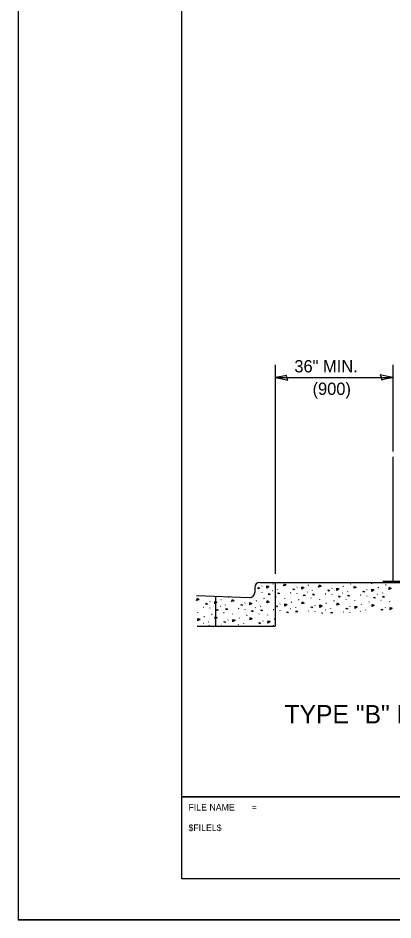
# Model space of a CAD drawing. Extents: x 98660 to 99340, y 99988 to 100428.
# Drawn here: x 98659.7 to 98751.3, y 99987.5 to 100207.5 of the extents above; entities that cross this region are included whole.
import ezdxf

# ---------------------------------------------------------------- set-up
doc = ezdxf.new("R2010")
doc.units = 0
for name, color, linetype in [('Design_PR_Roadway Dimensions', 7, 'Continuous'), ('Design_PR_Roadway Notes', 7, 'Continuous'), ('Level 43', 7, 'Continuous'), ('Level 53', 7, 'Continuous'), ('ROW_PR_Notes', 7, 'Continuous'), ('Sheets_50 Reference Boundary', 7, 'Continuous'), ('Sheets_General Details', 7, 'Continuous'), ('Sheets_Printer Plotting Border', 7, 'Continuous')]:
    doc.layers.add(name, color=color, linetype=linetype)

msp = doc.modelspace()

# ---------------------------------------------------------------- linework, layer by layer
at = {"layer": 'Level 43'}
for p, q in [((98722.51, 100122.97), (98722.51, 100071.97)), ((98751.26, 100122.97), (98751.26, 100101.81)), ((98722.51, 100119.84), (98751.26, 100119.84))]:
    msp.add_line(p, q, dxfattribs=at)
for points in [[(98725.63, 100119.19), (98725.38, 100119.79), (98725.28, 100120.37), (98724.07, 100120.12), (98722.51, 100119.84), (98724.18, 100119.54)], [(98748.13, 100120.5), (98748.39, 100119.9), (98748.48, 100119.32), (98749.69, 100119.57), (98751.26, 100119.84), (98749.59, 100120.15)]]:
    msp.add_lwpolyline(points, close=True, dxfattribs=at)
at = {"layer": 'Level 53'}
for p, q in [((98722.05, 100069.47), (98721.94, 100069.43)), ((98732.46, 100069.77), (98732.36, 100069.73)), ((98737.51, 100069.83), (98737.52, 100069.85)), ((98741.01, 100069.49), (98740.91, 100069.45)), ((98746.06, 100069.54), (98746.08, 100069.62)), ((98749.56, 100069.2), (98749.46, 100069.16)), ((98717.74, 100067.61), (98717.63, 100067.57)), ((98719.26, 100068.96), (98719.32, 100069.04)), ((98719.3, 100067.41), (98719.31, 100067.49)), ((98721.85, 100067.85), (98721.75, 100067.81)), ((98723.09, 100068.12), (98723.1, 100068.2)), ((98726.29, 100067.32), (98726.19, 100067.28)), ((98727.81, 100068.67), (98727.87, 100068.75)), ((98727.85, 100067.13), (98727.87, 100067.21)), ((98730.4, 100067.56), (98730.3, 100067.52)), ((98730.6, 100069.18), (98730.5, 100069.14)), ((98731.64, 100067.84), (98731.65, 100067.91)), ((98734.84, 100067.03), (98734.74, 100067)), ((98736.36, 100068.39), (98736.42, 100068.46)), ((98738.95, 100067.27), (98738.85, 100067.23)), ((98739.15, 100068.9), (98739.05, 100068.86)), ((98740.19, 100067.55), (98740.2, 100067.63)), ((98744.91, 100068.1), (98744.97, 100068.18)), ((98747.7, 100068.61), (98747.6, 100068.57)), ((98748.74, 100067.26), (98748.76, 100067.34)), ((98706.57, 100065.11), (98706.64, 100065.19)), ((98709.36, 100065.62), (98709.26, 100065.59)), ((98711.22, 100066.22), (98711.12, 100066.18)), ((98715.12, 100064.83), (98715.19, 100064.91)), ((98717.91, 100065.34), (98717.81, 100065.3)), ((98719.78, 100065.93), (98719.68, 100065.89)), ((98722.72, 100066.33), (98722.62, 100066.29)), ((98724.83, 100065.98), (98724.84, 100066.06)), ((98726.46, 100065.05), (98726.36, 100065.01)), ((98728.33, 100065.64), (98728.23, 100065.6)), ((98731.27, 100066.04), (98731.17, 100066.01)), ((98733.38, 100065.69), (98733.39, 100065.77)), ((98736.4, 100066.84), (98736.42, 100066.92)), ((98736.88, 100065.36), (98736.78, 100065.32)), ((98739.83, 100065.75), (98739.72, 100065.72)), ((98741.93, 100065.41), (98741.95, 100065.48)), ((98743.39, 100066.75), (98743.29, 100066.71)), ((98744.95, 100066.55), (98744.97, 100066.63)), ((98745.43, 100065.07), (98745.33, 100065.03)), ((98747.51, 100066.98), (98747.4, 100066.94)), ((98748.38, 100065.47), (98748.27, 100065.43)), ((98750.48, 100065.12), (98750.5, 100065.2)), ((98705.05, 100063.76), (98704.95, 100063.73)), ((98706.62, 100063.57), (98706.63, 100063.65)), ((98709.17, 100064), (98709.06, 100063.96)), ((98710.4, 100064.28), (98710.42, 100064.36)), ((98713.61, 100063.48), (98713.5, 100063.44)), ((98715.17, 100063.28), (98715.18, 100063.36)), ((98717.72, 100063.71), (98717.61, 100063.67)), ((98718.95, 100063.99), (98718.97, 100064.07)), ((98722.16, 100063.19), (98722.05, 100063.15)), ((98723.68, 100064.54), (98723.74, 100064.62)), ((98723.72, 100062.99), (98723.73, 100063.07)), ((98726.27, 100063.43), (98726.17, 100063.39)), ((98727.51, 100063.7), (98727.52, 100063.78)), ((98730.71, 100062.9), (98730.6, 100062.86)), ((98732.23, 100064.25), (98732.29, 100064.33)), ((98732.27, 100062.71), (98732.28, 100062.78)), ((98734.82, 100063.14), (98734.72, 100063.1)), ((98735.02, 100064.76), (98734.91, 100064.72)), ((98736.06, 100063.41), (98736.07, 100063.49)), ((98739.26, 100062.62), (98739.16, 100062.58)), ((98740.78, 100063.97), (98740.84, 100064.04)), ((98743.37, 100062.85), (98743.27, 100062.81)), ((98743.57, 100064.48), (98743.47, 100064.44)), ((98744.61, 100063.13), (98744.63, 100063.2)), ((98749.33, 100063.68), (98749.4, 100063.76)), ((98703.59, 100062.42), (98703.61, 100062.5)), ((98705.23, 100061.49), (98705.13, 100061.45)), ((98707.09, 100062.08), (98706.99, 100062.05)), ((98710.04, 100062.48), (98709.93, 100062.45)), ((98710.99, 100060.7), (98711.06, 100060.77)), ((98712.14, 100062.14), (98712.16, 100062.21)), ((98713.78, 100061.21), (98713.68, 100061.17)), ((98715.65, 100061.8), (98715.54, 100061.76)), ((98718.59, 100062.2), (98718.49, 100062.16)), ((98719.55, 100060.41), (98719.61, 100060.49)), ((98720.7, 100061.85), (98720.71, 100061.93)), ((98722.33, 100060.92), (98722.23, 100060.88)), ((98740.82, 100062.42), (98740.84, 100062.5)), ((98705.03, 100059.87), (98704.93, 100059.83)), ((98706.27, 100060.14), (98706.29, 100060.22)), ((98709.47, 100059.35), (98709.37, 100059.3)), ((98711.05, 100059.22), (98711.05, 100059.23)), ((98713.59, 100059.58), (98713.48, 100059.54)), ((98714.82, 100059.86), (98714.84, 100059.93)), ((98722.14, 100059.29), (98722.04, 100059.26))]:
    msp.add_line(p, q, dxfattribs=at)
for points in [[(98725.18, 100069.22), (98724.57, 100069.02), (98724.77, 100069.56), (98725.17, 100069.22)], [(98733.73, 100068.93), (98733.12, 100068.74), (98733.32, 100069.27), (98733.72, 100068.93)], [(98718.68, 100068.44), (98718.39, 100068.34), (98718.35, 100068.61), (98718.68, 100068.44)], [(98720.97, 100068.88), (98720.46, 100068.5), (98720.47, 100069.07), (98720.96, 100068.89)], [(98721.28, 100066.96), (98720.99, 100066.86), (98720.95, 100067.13), (98721.28, 100066.96)], [(98723.53, 100067.17), (98723.24, 100067.07), (98723.2, 100067.34), (98723.53, 100067.17)], [(98727.23, 100068.15), (98726.94, 100068.05), (98726.9, 100068.33), (98727.23, 100068.15)], [(98729.53, 100068.59), (98729.01, 100068.21), (98729.03, 100068.78), (98729.52, 100068.6)], [(98732.08, 100066.88), (98731.79, 100066.78), (98731.75, 100067.06), (98732.08, 100066.88)], [(98735.78, 100067.87), (98735.49, 100067.76), (98735.45, 100068.04), (98735.78, 100067.87)], [(98738.08, 100068.3), (98737.57, 100067.92), (98737.58, 100068.49), (98738.07, 100068.31)], [(98742.29, 100068.64), (98741.67, 100068.45), (98741.88, 100068.98), (98742.27, 100068.65)], [(98744.33, 100067.58), (98744.04, 100067.48), (98744, 100067.75), (98744.33, 100067.58)], [(98746.63, 100068.02), (98746.12, 100067.63), (98746.13, 100068.2), (98746.62, 100068.02)], [(98750.84, 100068.35), (98750.22, 100068.17), (98750.43, 100068.7), (98750.83, 100068.36)], [(98703.95, 100065.66), (98703.33, 100065.47), (98703.54, 100066), (98703.94, 100065.66)], [(98708.29, 100065.03), (98707.78, 100064.65), (98707.79, 100065.22), (98708.28, 100065.04)], [(98712.5, 100065.37), (98711.88, 100065.18), (98712.09, 100065.71), (98712.49, 100065.38)], [(98716.84, 100064.75), (98716.33, 100064.36), (98716.34, 100064.93), (98716.83, 100064.75)], [(98721.05, 100065.08), (98720.43, 100064.9), (98720.64, 100065.43), (98721.04, 100065.09)], [(98729.6, 100064.79), (98728.99, 100064.61), (98729.19, 100065.14), (98729.59, 100064.8)], [(98729.83, 100066.68), (98729.54, 100066.58), (98729.5, 100066.85), (98729.83, 100066.68)], [(98738.15, 100064.51), (98737.54, 100064.32), (98737.74, 100064.85), (98738.15, 100064.52)], [(98738.38, 100066.39), (98738.09, 100066.29), (98738.05, 100066.56), (98738.38, 100066.39)], [(98740.63, 100066.59), (98740.34, 100066.49), (98740.3, 100066.77), (98740.63, 100066.59)], [(98746.93, 100066.1), (98746.64, 100066), (98746.6, 100066.27), (98746.93, 100066.1)], [(98749.18, 100066.31), (98748.89, 100066.21), (98748.86, 100066.48), (98749.18, 100066.31)], [(98705.99, 100064.6), (98705.7, 100064.49), (98705.66, 100064.77), (98705.99, 100064.6)], [(98708.6, 100063.12), (98708.3, 100063.02), (98708.27, 100063.29), (98708.6, 100063.12)], [(98710.85, 100063.32), (98710.55, 100063.22), (98710.52, 100063.5), (98710.85, 100063.32)], [(98714.55, 100064.31), (98714.25, 100064.21), (98714.22, 100064.48), (98714.55, 100064.31)], [(98717.15, 100062.83), (98716.86, 100062.73), (98716.82, 100063), (98717.15, 100062.83)], [(98719.4, 100063.04), (98719.11, 100062.93), (98719.07, 100063.21), (98719.4, 100063.04)], [(98723.1, 100064.02), (98722.81, 100063.92), (98722.77, 100064.19), (98723.1, 100064.02)], [(98725.4, 100064.46), (98724.89, 100064.07), (98724.89, 100064.65), (98725.38, 100064.46)], [(98725.7, 100062.54), (98725.41, 100062.44), (98725.37, 100062.72), (98725.7, 100062.54)], [(98727.95, 100062.75), (98727.66, 100062.65), (98727.62, 100062.92), (98727.95, 100062.75)], [(98731.65, 100063.73), (98731.36, 100063.63), (98731.32, 100063.91), (98731.65, 100063.73)], [(98733.95, 100064.17), (98733.44, 100063.79), (98733.44, 100064.36), (98733.93, 100064.18)], [(98736.5, 100062.46), (98736.21, 100062.36), (98736.17, 100062.63), (98736.5, 100062.46)], [(98740.2, 100063.45), (98739.91, 100063.35), (98739.87, 100063.62), (98740.2, 100063.45)], [(98742.5, 100063.89), (98741.99, 100063.5), (98742, 100064.07), (98742.49, 100063.89)], [(98746.7, 100064.22), (98746.09, 100064.03), (98746.29, 100064.57), (98746.7, 100064.23)], [(98748.75, 100063.16), (98748.46, 100063.06), (98748.42, 100063.33), (98748.75, 100063.16)], [(98751.05, 100063.6), (98750.54, 100063.21), (98750.55, 100063.79), (98751.04, 100063.61)], [(98704.16, 100060.9), (98703.65, 100060.52), (98703.66, 100061.09), (98704.15, 100060.91)], [(98708.36, 100061.24), (98707.75, 100061.05), (98707.96, 100061.58), (98708.36, 100061.25)], [(98712.71, 100060.62), (98712.2, 100060.23), (98712.21, 100060.8), (98712.7, 100060.62)], [(98716.92, 100060.95), (98716.31, 100060.76), (98716.51, 100061.3), (98716.91, 100060.96)], [(98721.26, 100060.33), (98720.75, 100059.94), (98720.76, 100060.52), (98721.25, 100060.34)], [(98733.93, 100062.35), (98733.92, 100062.43), (98734.08, 100062.35)], [(98744.72, 100062.35), (98744.72, 100062.35), (98744.73, 100062.35)], [(98706.4, 100059.22), (98706.38, 100059.36), (98706.66, 100059.22)], [(98710.41, 100060.18), (98710.12, 100060.07), (98710.08, 100060.35), (98710.41, 100060.18)], [(98718.96, 100059.89), (98718.68, 100059.79), (98718.63, 100060.06), (98718.96, 100059.89)]]:
    msp.add_lwpolyline(points, dxfattribs=at)
at = {"layer": 'ROW_PR_Notes'}
for p, q in [((98751.26, 100100.47), (98751.26, 100069.85)), ((98718.76, 100069.85), (98722.51, 100069.85)), ((98722.51, 100069.85), (98722.51, 100059.22)), ((98722.51, 100069.85), (98762.51, 100069.85)), ((98748.76, 100070.16), (98756.26, 100070.16)), ((98717.51, 100068.6), (98717.51, 100067.43)), ((98703.33, 100066.65), (98716.21, 100066.19)), ((98707.98, 100066.48), (98707.98, 100059.22)), ((98703.49, 100059.22), (98722.51, 100059.22))]:
    msp.add_line(p, q, dxfattribs=at)
for centre, start, end in [((98718.76, 100068.6), 90, 180), ((98716.26, 100067.44), 267.9638, 0)]:
    msp.add_arc(centre, 1.25, start, end, dxfattribs=at)
at = {"layer": 'Sheets_50 Reference Boundary'}
msp.add_lwpolyline([(98699.74, 100417.53), (99329.74, 100417.53), (99329.74, 100017.53), (98699.74, 100017.53)], close=True, dxfattribs=at)
at = {"layer": 'Sheets_General Details'}
for p, q in [((98659.74, 100427.53), (98659.74, 99987.53)), ((98699.74, 100017.53), (99329.74, 100017.53)), ((99339.74, 99987.53), (98659.74, 99987.53))]:
    msp.add_line(p, q, dxfattribs=at)
msp.add_lwpolyline([(98699.74, 100417.53), (99329.74, 100417.53), (99329.74, 99997.53), (98699.74, 99997.53)], close=True, dxfattribs=at)
at = {"layer": 'Sheets_Printer Plotting Border'}
msp.add_lwpolyline([(98659.74, 99987.53), (99339.74, 99987.53), (99339.74, 100427.53), (98659.74, 100427.53)], close=True, dxfattribs=at)

# ---------------------------------------------------------------- texts
at = {"layer": 'Design_PR_Roadway Dimensions'}
for s, p in [('36" MIN.', (98727.19, 100121.1)), ('(900)', (98731.63, 100115.6))]:
    msp.add_text(s, height=3, dxfattribs=at).set_placement(p)
at = {"layer": 'Design_PR_Roadway Notes'}
msp.add_text('TYPE "B" BICYCLE RACK ELEVATION', height=4.5, dxfattribs=at).set_placement((98724.79, 100035.46))
at = {"layer": 'Sheets_General Details'}
for s, p in [('FILE NAME', (98701.34, 100014.23)), ('=', (98716.79, 100014.23)), ('$FILEL$', (98701.34, 100009.23))]:
    msp.add_text(s, height=1.6, rotation=360, dxfattribs=at).set_placement(p)

doc.saveas('drawing.dxf')
